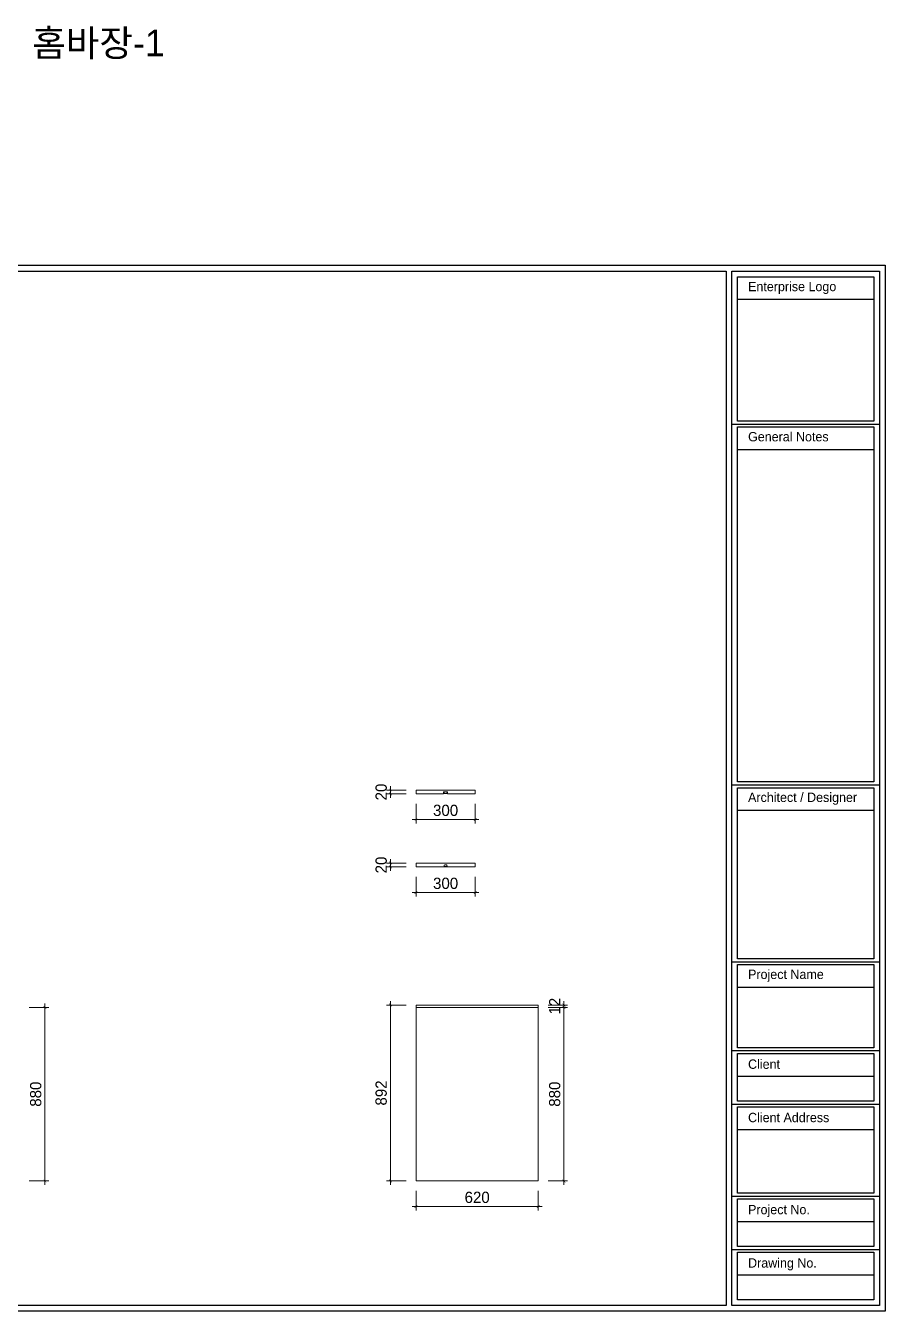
# Model space of a CAD drawing. Header units: millimetres. Extents: x 0 to 21340, y -8338 to -1370.
# Drawn here: x 3621 to 7980, y -8240 to -1722 of the extents above; entities that cross this region are included whole.
import ezdxf

# ---------------------------------------------------------------- set-up
doc = ezdxf.new("R2010")
doc.units = ezdxf.units.MM
for name, color, linetype in [('CAD_  Default', 7, 'Continuous'), ('SH-尺寸标注', 32, 'Continuous'), ('图框', 4, 'Continuous')]:
    doc.layers.add(name, color=color, linetype=linetype)
for name, color, linetype, lineweight in [('DS-定制五金', 2, 'Continuous', 13), ('DS-定制台面', 4, 'Continuous', 13), ('DS-定制柜体', 4, 'Continuous', 13), ('SH-文字标注', 2, 'Continuous', 13)]:
    doc.layers.add(name, color=color, linetype=linetype, lineweight=lineweight)
doc.styles.add('01792ec269abeaefe4dd6d9929e1a8e4_Gothic-A1', font='', dxfattribs={"height": 0.256897})
doc.styles.add('defaultTagTextStyle_169.64285714285714_Arial', font='', dxfattribs={"height": 169.642857})
doc.styles.get("Standard").update_dxf_attribs({"font": 'GothicA1-Regular.ttf'})
doc.styles.get('01792ec269abeaefe4dd6d9929e1a8e4_Gothic-A1').set_extended_font_data('Gothic A1')
doc.styles.get('defaultTagTextStyle_169.64285714285714_Arial').set_extended_font_data('Gothic A1')
doc.dimstyles.new('D_8_1.4', dxfattribs={"dimtxt": 57.14286, "dimasz": 14.285715, "dimexe": 19.04762, "dimexo": 0, "dimgap": 0, "dimtad": 1, "dimdec": 0, "dimzin": 1, "dimdsep": 46, "dimtxsty": 'Standard', "dimblk": 'ARCHTICK', "dimcen": 0.09, "dimdle": 19.04762, "dimclrd": 32, "dimclre": 32, "dimclrt": 2, "dimadec": 0, "dimazin": 0, "dimtfac": 1, "dimtdec": 4, "dimtix": 1, "dimtmove": 2, "dimatfit": 3, "dimfxl": 80.000002, "dimfxlon": 1, "dimtolj": 1, "dimtzin": 0, "dimlwd": 9, "dimlwe": 9, "dimarcsym": 0})

# ---------------------------------------------------------------- blocks, each defined once
blk = doc.blocks.new('_Frame5385020')
at = {"color": 255, "linetype": 'Continuous'}
for p, q in [((32.038, -3.32), (35.288, -3.32)), ((32.038, -11.254), (35.288, -11.254)), ((32.038, -15.143), (35.288, -15.143)), ((32.038, -17.099), (35.288, -17.099)), ((32.038, -18.272), (35.288, -18.272)), ((32.038, -20.297), (35.288, -20.297)), ((32.038, -21.47), (35.288, -21.47))]:
    blk.add_line(p, q, dxfattribs=at)
at = {"layer": 'CAD_  Default', "color": 255, "linetype": 'Continuous', "flags": 128}
for points in [[(35.413, 0.17), (35.413, -22.83), (0.802, -22.83), (0.802, 0.17), (35.413, 0.17)], [(0.927, -22.705), (0.927, 0.045), (31.913, 0.045), (31.913, -22.705), (0.927, -22.705)], [(35.288, 0.045), (35.288, -22.705), (32.038, -22.705), (32.038, 0.045), (35.288, 0.045)], [(35.163, -0.08), (35.163, -3.257), (32.163, -3.257), (32.163, -0.08), (35.163, -0.08)], [(35.163, -0.08), (35.163, -0.584), (32.163, -0.584), (32.163, -0.08), (35.163, -0.08)], [(35.163, -3.382), (35.163, -11.191), (32.163, -11.191), (32.163, -3.382), (35.163, -3.382)], [(35.163, -3.382), (35.163, -3.887), (32.163, -3.887), (32.163, -3.382), (35.163, -3.382)], [(35.163, -11.316), (35.163, -15.081), (32.163, -15.081), (32.163, -11.316), (35.163, -11.316)], [(35.163, -11.316), (35.163, -11.821), (32.163, -11.821), (32.163, -11.316), (35.163, -11.316)], [(32.163, -17.037), (32.163, -15.206), (35.163, -15.206), (35.163, -17.037)], [(35.163, -15.206), (35.163, -15.71), (32.163, -15.71), (32.163, -15.206), (35.163, -15.206)], [(35.163, -15.71), (35.163, -17.037), (32.163, -17.037), (32.163, -15.71)], [(35.163, -17.162), (35.163, -18.21), (32.163, -18.21), (32.163, -17.162)], [(35.163, -17.162), (35.163, -17.666), (32.163, -17.666), (32.163, -17.162), (35.163, -17.162)], [(35.163, -17.666), (35.163, -18.21), (32.163, -18.21), (32.163, -17.666)], [(35.163, -18.335), (35.163, -18.839), (32.163, -18.839), (32.163, -18.335), (35.163, -18.335)], [(35.163, -18.839), (35.163, -20.235), (32.163, -20.235), (32.163, -18.839)], [(35.163, -20.36), (35.163, -20.864), (32.163, -20.864), (32.163, -20.36), (35.163, -20.36)], [(35.163, -20.864), (35.163, -21.407), (32.163, -21.407), (32.163, -20.864)], [(35.163, -21.532), (35.163, -22.037), (32.163, -22.037), (32.163, -21.532), (35.163, -21.532)], [(35.163, -22.037), (35.163, -22.58), (32.163, -22.58), (32.163, -22.037)]]:
    blk.add_lwpolyline(points, dxfattribs=at)
at = {"color": 255, "attachment_point": 1, "line_spacing_factor": 0.8, "style": '01792ec269abeaefe4dd6d9929e1a8e4_Gothic-A1'}
for s, insert, char_height in [('Enterprise Logo', (32.394, -0.193), 0.20552), ('General Notes', (32.394, -3.495), 0.20552), ('Architect / Designer', (32.394, -11.425), 0.20552), ('Project Name', (32.394, -15.318), 0.20552), ('Client', (32.394, -17.293), 0.2055), ('Client Address', (32.394, -18.466), 0.20552), ('Project No.', (32.394, -20.491), 0.20552), ('Drawing No.', (32.394, -21.664), 0.20552)]:
    blk.add_mtext(s, dxfattribs=dict(at, insert=insert, char_height=char_height))
blk = doc.blocks.new('LEGEND_843f32552dcb9b5701aff9a8e602e435_bfe79797220f4ad083c14474c6c83f31a38db322-6cd9-4930-8a8f-28fbf67f1006')
at = {"layer": 'DS-定制五金', "color": 0, "linetype": 'Continuous'}
for p, q in [((20.5, 19.9), (20.5, 19.9)), ((20.5, 19.9), (58.5, 19.9)), ((58.5, 19.9), (58.5, 19.9))]:
    blk.add_line(p, q, dxfattribs=at)
blk = doc.blocks.new('LEGEND_843f32552dcb9b5701aff9a8e602e435_bfe79797220f4ad083c14474c6c83f31b4e24226-706c-499d-a7ad-ed6ea5d3b394')
at = {"layer": 'DS-定制五金', "color": 0, "linetype": 'Continuous'}
for p, q in [((20.5, 19.9), (20.5, 19.9)), ((20.5, 19.9), (58.5, 19.9)), ((58.5, 19.9), (58.5, 19.9))]:
    blk.add_line(p, q, dxfattribs=at)
blk = doc.blocks.new('LEGEND_843f32552dcb9b5701aff9a8e602e435_bfe79797220f4ad083c14474c6c83f319f818931-e6ab-4716-bafc-ef60d509098d')
at = {"layer": 'DS-定制五金', "color": 0, "linetype": 'Continuous'}
for p, q in [((20.5, 19.9), (20.5, 19.9)), ((20.5, 19.9), (58.5, 19.9)), ((58.5, 19.9), (58.5, 19.9))]:
    blk.add_line(p, q, dxfattribs=at)
blk = doc.blocks.new('LEGEND_843f32552dcb9b5701aff9a8e602e435_bfe79797220f4ad083c14474c6c83f31cff73e00-063d-4073-9a66-f2f3b73fb815')
at = {"layer": 'DS-定制五金', "color": 0, "linetype": 'Continuous'}
for p, q in [((20.5, 19.9), (20.5, 19.9)), ((20.5, 19.9), (58.5, 19.9)), ((58.5, 19.9), (58.5, 19.9))]:
    blk.add_line(p, q, dxfattribs=at)
blk = doc.blocks.new('LEGEND_843f32552dcb9b5701aff9a8e602e435_bfe79797220f4ad083c14474c6c83f31353dc4f3-a8da-4e7f-a79a-2d52689e1ad7')
at = {"layer": 'DS-定制五金', "color": 0, "linetype": 'Continuous'}
for p, q in [((20.5, 19.9), (20.5, 19.9)), ((20.5, 19.9), (58.5, 19.9)), ((58.5, 19.9), (58.5, 19.9))]:
    blk.add_line(p, q, dxfattribs=at)
blk = doc.blocks.new('LEGEND_843f32552dcb9b5701aff9a8e602e435_bfe79797220f4ad083c14474c6c83f31e2aa5ec1-b303-416e-85ea-95fe02bfd835')
at = {"layer": 'DS-定制五金', "color": 0, "linetype": 'Continuous'}
for p, q in [((20.5, 19.9), (20.5, 19.9)), ((20.5, 19.9), (58.5, 19.9)), ((58.5, 19.9), (58.5, 19.9))]:
    blk.add_line(p, q, dxfattribs=at)
blk = doc.blocks.new('LEGEND_843f32552dcb9b5701aff9a8e602e435_bfe79797220f4ad083c14474c6c83f314f52f553-e5ce-404e-87ea-b84a4218f8f5')
at = {"layer": 'DS-定制五金', "color": 0, "linetype": 'Continuous'}
for p, q in [((20.5, 19.9), (20.5, 19.9)), ((20.5, 19.9), (58.5, 19.9)), ((58.5, 19.9), (58.5, 19.9))]:
    blk.add_line(p, q, dxfattribs=at)
blk = doc.blocks.new('LEGEND_843f32552dcb9b5701aff9a8e602e435_bfe79797220f4ad083c14474c6c83f31ff580461-e298-4cb0-9b13-9eb45567d60f')
at = {"layer": 'DS-定制五金', "color": 0, "linetype": 'Continuous'}
for p, q in [((20.5, 19.9), (20.5, 19.9)), ((20.5, 19.9), (58.5, 19.9)), ((58.5, 19.9), (58.5, 19.9))]:
    blk.add_line(p, q, dxfattribs=at)
blk = doc.blocks.new('_ArchTick')
at = {"color": 0, "linetype": 'ByBlock', "const_width": 0.15}
blk.add_lwpolyline([(-0.5, -0.5), (0.5, 0.5)], dxfattribs=at)
blk = doc.blocks.new('*D55')
at = {"layer": 'Defpoints', "color": 0}
for p in [(5600.2, -6037.2), (5900.2, -6037.2), (5900.2, -6117.2)]:
    blk.add_point(p, dxfattribs=at)
at = {"layer": 'SH-尺寸标注', "color": 32, "linetype": 'Continuous', "lineweight": 9}
for p, q in [((5600.2, -6037.2), (5600.2, -6136.3)), ((5900.2, -6037.2), (5900.2, -6136.3)), ((5581.2, -6117.2), (5919.3, -6117.2))]:
    blk.add_line(p, q, dxfattribs=at)
at = {"layer": 'SH-尺寸标注', "color": 32, "lineweight": 9, "xscale": 14.28571493455343, "yscale": 14.28571493455343, "zscale": 14.28571493455343, "rotation": 180}
blk.add_blockref('_ArchTick', (5600.2, -6117.2), dxfattribs=at)
at = {"layer": 'SH-尺寸标注', "color": 32, "lineweight": 9, "xscale": 14.28571493455343, "yscale": 14.28571493455343, "zscale": 14.28571493455343}
blk.add_blockref('_ArchTick', (5900.2, -6117.2), dxfattribs=at)
at = {"layer": 'SH-尺寸标注', "color": 2, "insert": (5750.2, -6070.6), "char_height": 57.14, "attachment_point": 5}
blk.add_mtext('\\A1;300', dxfattribs=at)
blk = doc.blocks.new('*D54')
at = {"layer": 'Defpoints', "color": 0}
for p in [(5470.2, -5987.2), (5550.2, -5967.2), (5550.2, -5987.2)]:
    blk.add_point(p, dxfattribs=at)
at = {"layer": 'SH-尺寸标注', "color": 32, "linetype": 'Continuous', "lineweight": 9}
for p, q in [((5550.2, -5967.2), (5451.2, -5967.2)), ((5550.2, -5987.2), (5451.2, -5987.2)), ((5470.2, -5948.2), (5470.2, -6006.3))]:
    blk.add_line(p, q, dxfattribs=at)
at = {"layer": 'SH-尺寸标注', "color": 32, "lineweight": 9, "xscale": 14.28571493455343, "yscale": 14.28571493455343, "zscale": 14.28571493455343}
for p, rotation in [((5470.2, -5967.2), 90), ((5470.2, -5987.2), 270)]:
    blk.add_blockref('_ArchTick', p, dxfattribs=dict(at, rotation=rotation))
at = {"layer": 'SH-尺寸标注', "color": 2, "insert": (5423.6, -5977.2), "char_height": 57.14, "attachment_point": 5, "rotation": 90}
blk.add_mtext('\\A1;20', dxfattribs=at)
blk = doc.blocks.new('*D53')
at = {"layer": 'Defpoints', "color": 0}
for p in [(5600.2, -5667.2), (5900.2, -5667.2), (5900.2, -5747.2)]:
    blk.add_point(p, dxfattribs=at)
at = {"layer": 'SH-尺寸标注', "color": 32, "linetype": 'Continuous', "lineweight": 9}
for p, q in [((5600.2, -5667.2), (5600.2, -5766.3)), ((5900.2, -5667.2), (5900.2, -5766.3)), ((5581.2, -5747.2), (5919.3, -5747.2))]:
    blk.add_line(p, q, dxfattribs=at)
at = {"layer": 'SH-尺寸标注', "color": 32, "lineweight": 9, "xscale": 14.28571493455343, "yscale": 14.28571493455343, "zscale": 14.28571493455343, "rotation": 180}
blk.add_blockref('_ArchTick', (5600.2, -5747.2), dxfattribs=at)
at = {"layer": 'SH-尺寸标注', "color": 32, "lineweight": 9, "xscale": 14.28571493455343, "yscale": 14.28571493455343, "zscale": 14.28571493455343}
blk.add_blockref('_ArchTick', (5900.2, -5747.2), dxfattribs=at)
at = {"layer": 'SH-尺寸标注', "color": 2, "insert": (5750.2, -5700.6), "char_height": 57.14, "attachment_point": 5}
blk.add_mtext('\\A1;300', dxfattribs=at)
blk = doc.blocks.new('*D52')
at = {"layer": 'Defpoints', "color": 0}
for p in [(5550.2, -5597.2), (5470.2, -5617.2), (5550.2, -5617.2)]:
    blk.add_point(p, dxfattribs=at)
at = {"layer": 'SH-尺寸标注', "color": 32, "linetype": 'Continuous', "lineweight": 9}
for p, q in [((5550.2, -5597.2), (5451.2, -5597.2)), ((5470.2, -5578.2), (5470.2, -5636.3)), ((5550.2, -5617.2), (5451.2, -5617.2))]:
    blk.add_line(p, q, dxfattribs=at)
at = {"layer": 'SH-尺寸标注', "color": 32, "lineweight": 9, "xscale": 14.28571493455343, "yscale": 14.28571493455343, "zscale": 14.28571493455343}
for p, rotation in [((5470.2, -5597.2), 90), ((5470.2, -5617.2), 270)]:
    blk.add_blockref('_ArchTick', p, dxfattribs=dict(at, rotation=rotation))
at = {"layer": 'SH-尺寸标注', "color": 2, "insert": (5423.6, -5607.2), "char_height": 57.14, "attachment_point": 5, "rotation": 90}
blk.add_mtext('\\A1;20', dxfattribs=at)
blk = doc.blocks.new('*D51')
at = {"layer": 'Defpoints', "color": 0}
for p in [(5600.2, -7629.2), (6220.2, -7629.2), (6220.2, -7709.2)]:
    blk.add_point(p, dxfattribs=at)
at = {"layer": 'SH-尺寸标注', "color": 32, "linetype": 'Continuous', "lineweight": 9}
for p, q in [((5600.2, -7629.2), (5600.2, -7728.3)), ((6220.2, -7629.2), (6220.2, -7728.3)), ((5581.1, -7709.2), (6239.2, -7709.2))]:
    blk.add_line(p, q, dxfattribs=at)
at = {"layer": 'SH-尺寸标注', "color": 32, "lineweight": 9, "xscale": 14.28571493455343, "yscale": 14.28571493455343, "zscale": 14.28571493455343, "rotation": 180}
blk.add_blockref('_ArchTick', (5600.2, -7709.2), dxfattribs=at)
at = {"layer": 'SH-尺寸标注', "color": 32, "lineweight": 9, "xscale": 14.28571493455343, "yscale": 14.28571493455343, "zscale": 14.28571493455343}
blk.add_blockref('_ArchTick', (6220.2, -7709.2), dxfattribs=at)
at = {"layer": 'SH-尺寸标注', "color": 2, "insert": (5910.2, -7662.6), "char_height": 57.14, "attachment_point": 5}
blk.add_mtext('\\A1;620', dxfattribs=at)
blk = doc.blocks.new('*D50')
at = {"layer": 'Defpoints', "color": 0}
for p in [(5550.2, -6687.2), (5470.2, -7579.2), (5550.2, -7579.2)]:
    blk.add_point(p, dxfattribs=at)
at = {"layer": 'SH-尺寸标注', "color": 32, "linetype": 'Continuous', "lineweight": 9}
for p, q in [((5550.2, -6687.2), (5451.1, -6687.2)), ((5470.2, -6668.2), (5470.2, -7598.3)), ((5550.2, -7579.2), (5451.1, -7579.2))]:
    blk.add_line(p, q, dxfattribs=at)
at = {"layer": 'SH-尺寸标注', "color": 32, "lineweight": 9, "xscale": 14.28571493455343, "yscale": 14.28571493455343, "zscale": 14.28571493455343}
for p, rotation in [((5470.2, -6687.2), 90), ((5470.2, -7579.2), 270)]:
    blk.add_blockref('_ArchTick', p, dxfattribs=dict(at, rotation=rotation))
at = {"layer": 'SH-尺寸标注', "color": 2, "insert": (5423.6, -7133.2), "char_height": 57.14, "attachment_point": 5, "rotation": 90}
blk.add_mtext('\\A1;892', dxfattribs=at)
blk = doc.blocks.new('*D49')
at = {"layer": 'Defpoints', "color": 0}
for p in [(6270.2, -6699.2), (6350.2, -6699.2), (6270.2, -7579.2)]:
    blk.add_point(p, dxfattribs=at)
at = {"layer": 'SH-尺寸标注', "color": 32, "linetype": 'Continuous', "lineweight": 9}
for p, q in [((6270.2, -6699.2), (6369.2, -6699.2)), ((6350.2, -7598.3), (6350.2, -6680.2)), ((6270.2, -7579.2), (6369.2, -7579.2))]:
    blk.add_line(p, q, dxfattribs=at)
at = {"layer": 'SH-尺寸标注', "color": 32, "lineweight": 9, "xscale": 14.28571493455343, "yscale": 14.28571493455343, "zscale": 14.28571493455343}
for p, rotation in [((6350.2, -6699.2), 90), ((6350.2, -7579.2), 270)]:
    blk.add_blockref('_ArchTick', p, dxfattribs=dict(at, rotation=rotation))
at = {"layer": 'SH-尺寸标注', "color": 2, "insert": (6303.6, -7139.2), "char_height": 57.14, "attachment_point": 5, "rotation": 90}
blk.add_mtext('\\A1;880', dxfattribs=at)
blk = doc.blocks.new('*D48')
at = {"layer": 'Defpoints', "color": 0}
for p in [(6270.2, -6687.2), (6270.2, -6699.2), (6350.2, -6687.2)]:
    blk.add_point(p, dxfattribs=at)
at = {"layer": 'SH-尺寸标注', "color": 32, "linetype": 'Continuous', "lineweight": 9}
for p, q in [((6270.2, -6687.2), (6369.2, -6687.2)), ((6270.2, -6699.2), (6369.2, -6699.2)), ((6350.2, -6718.3), (6350.2, -6668.2))]:
    blk.add_line(p, q, dxfattribs=at)
at = {"layer": 'SH-尺寸标注', "color": 32, "lineweight": 9, "xscale": 14.28571493455343, "yscale": 14.28571493455343, "zscale": 14.28571493455343}
for p, rotation in [((6350.2, -6687.2), 90), ((6350.2, -6699.2), 270)]:
    blk.add_blockref('_ArchTick', p, dxfattribs=dict(at, rotation=rotation))
at = {"layer": 'SH-尺寸标注', "color": 2, "insert": (6303.6, -6693.2), "char_height": 57.14, "attachment_point": 5, "rotation": 90}
blk.add_mtext('\\A1;12', dxfattribs=at)
blk = doc.blocks.new('*D33')
at = {"layer": 'Defpoints', "color": 0}
for p in [(3638.3, -6699.2), (3718.3, -6699.2), (3638.3, -7579.2)]:
    blk.add_point(p, dxfattribs=at)
at = {"layer": 'SH-尺寸标注', "color": 32, "linetype": 'Continuous', "lineweight": 9}
for p, q in [((3638.3, -6699.2), (3737.3, -6699.2)), ((3718.3, -7598.3), (3718.3, -6680.2)), ((3638.3, -7579.2), (3737.3, -7579.2))]:
    blk.add_line(p, q, dxfattribs=at)
at = {"layer": 'SH-尺寸标注', "color": 32, "lineweight": 9, "xscale": 14.28571493455343, "yscale": 14.28571493455343, "zscale": 14.28571493455343}
for p, rotation in [((3718.3, -6699.2), 90), ((3718.3, -7579.2), 270)]:
    blk.add_blockref('_ArchTick', p, dxfattribs=dict(at, rotation=rotation))
at = {"layer": 'SH-尺寸标注', "color": 2, "insert": (3671.7, -7139.2), "char_height": 57.14, "attachment_point": 5, "rotation": 90}
blk.add_mtext('\\A1;880', dxfattribs=at)

msp = doc.modelspace()

# ---------------------------------------------------------------- linework, layer by layer
at = {"layer": 'DS-定制台面', "color": 255, "linetype": 'Continuous'}
for p, q in [((5600.2, -6687.2), (5600.2, -6699.2)), ((6220.2, -6687.2), (5600.2, -6687.2)), ((5600.2, -6699.2), (6220.2, -6699.2)), ((6220.2, -6699.2), (6220.2, -6687.2))]:
    msp.add_line(p, q, dxfattribs=at)
at = {"layer": 'DS-定制柜体', "color": 255, "linetype": 'Continuous'}
for p, q in [((5600.2, -5597.2), (5600.2, -5617.2)), ((5900.2, -5597.2), (5600.2, -5597.2)), ((5900.2, -5617.2), (5900.2, -5597.2)), ((5600.2, -5617.2), (5740.2, -5617.2)), ((5740.2, -5617.2), (5740.2, -5606.2)), ((5740.2, -5606.2), (5760.2, -5606.2)), ((5754.2, -5607.2), (5746.2, -5607.2)), ((5746.2, -5615.2), (5754.2, -5615.2)), ((5760.2, -5606.2), (5760.2, -5617.2)), ((5760.2, -5617.2), (5900.2, -5617.2)), ((5600.2, -5967.2), (5600.2, -5987.2)), ((5900.2, -5967.2), (5600.2, -5967.2)), ((5600.2, -5987.2), (5900.2, -5987.2)), ((5754.2, -5977.2), (5746.2, -5977.2)), ((5746.2, -5985.2), (5754.2, -5985.2)), ((5900.2, -5987.2), (5900.2, -5967.2)), ((5600.2, -6699.2), (5600.2, -7579.2)), ((5616.2, -6699.2), (5616.2, -6699.3)), ((5620.2, -6699.3), (5620.2, -6699.2)), ((6220.2, -7579.2), (6220.2, -6699.2)), ((5600.2, -7464.2), (5600.2, -7464.2)), ((5600.2, -7479.2), (5600.2, -7479.2)), ((5600.2, -7579.2), (6220.2, -7579.2))]:
    msp.add_line(p, q, dxfattribs=at)
for centre, start, end in [((5746.2, -5611.2), 90, 180), ((5746.2, -5611.2), 180, 270), ((5754.2, -5611.2), 0, 90), ((5754.2, -5611.2), 270, 0), ((5746.2, -5981.2), 90, 180), ((5746.2, -5981.2), 180, 270), ((5754.2, -5981.2), 0, 90), ((5754.2, -5981.2), 270, 0)]:
    msp.add_arc(centre, 4, start, end, dxfattribs=at)

# ---------------------------------------------------------------- block references
at = {"layer": 'DS-定制五金', "color": 7, "xscale": 1.015228426395939, "yscale": 0.9999999389648474}
for name, p in [('LEGEND_843f32552dcb9b5701aff9a8e602e435_bfe79797220f4ad083c14474c6c83f31b4e24226-706c-499d-a7ad-ed6ea5d3b394', (5600, -7599.1)), ('LEGEND_843f32552dcb9b5701aff9a8e602e435_bfe79797220f4ad083c14474c6c83f31cff73e00-063d-4073-9a66-f2f3b73fb815', (5600, -7599.1)), ('LEGEND_843f32552dcb9b5701aff9a8e602e435_bfe79797220f4ad083c14474c6c83f31e2aa5ec1-b303-416e-85ea-95fe02bfd835', (5600, -7599.1)), ('LEGEND_843f32552dcb9b5701aff9a8e602e435_bfe79797220f4ad083c14474c6c83f31ff580461-e298-4cb0-9b13-9eb45567d60f', (5600, -7599.1)), ('LEGEND_843f32552dcb9b5701aff9a8e602e435_bfe79797220f4ad083c14474c6c83f31a38db322-6cd9-4930-8a8f-28fbf67f1006', (6068, -7599.1)), ('LEGEND_843f32552dcb9b5701aff9a8e602e435_bfe79797220f4ad083c14474c6c83f319f818931-e6ab-4716-bafc-ef60d509098d', (6068, -7599.1)), ('LEGEND_843f32552dcb9b5701aff9a8e602e435_bfe79797220f4ad083c14474c6c83f31353dc4f3-a8da-4e7f-a79a-2d52689e1ad7', (6068, -7599.1)), ('LEGEND_843f32552dcb9b5701aff9a8e602e435_bfe79797220f4ad083c14474c6c83f314f52f553-e5ce-404e-87ea-b84a4218f8f5', (6068, -7599.1))]:
    msp.add_blockref(name, p, dxfattribs=at)
at = {"layer": '图框', "color": 7, "xscale": 230.5633239746094, "yscale": 230.5633239746094}
msp.add_blockref('_Frame5385020', (-184.8, -2976.2), dxfattribs=at)

# ---------------------------------------------------------------- texts
at = {"layer": 'SH-文字标注', "color": 2, "insert": (3990, -1817), "char_height": 135.71, "attachment_point": 5, "line_spacing_factor": 0.8, "style": 'defaultTagTextStyle_169.64285714285714_Arial'}
msp.add_mtext('홈바장-1', dxfattribs=at)

# ---------------------------------------------------------------- dimensions: what is measured, and where the dimension line sits
at = {"layer": 'SH-尺寸标注', "color": 32, "linetype": 'Continuous'}
for base, p1, p2, angle, picture, middle in [((5470.2, -5617.2), (5550.2, -5597.2), (5550.2, -5617.2), 270, '*D52', (5423.6, -5607.2)), ((5470.2, -5987.2), (5550.2, -5967.2), (5550.2, -5987.2), 270, '*D54', (5423.6, -5977.2)), ((3718.3, -6699.2), (3638.3, -7579.2), (3638.3, -6699.2), 90, '*D33', (3671.7, -7139.2)), ((5470.2, -7579.2), (5550.2, -6687.2), (5550.2, -7579.2), 270, '*D50', (5423.6, -7133.2)), ((6350.2, -6687.2), (6270.2, -6699.2), (6270.2, -6687.2), 90, '*D48', (6303.6, -6693.2)), ((6350.2, -6699.2), (6270.2, -7579.2), (6270.2, -6699.2), 90, '*D49', (6303.6, -7139.2))]:
    dim = msp.add_linear_dim(base=base, p1=p1, p2=p2, angle=angle, dimstyle='D_8_1.4', override={"dimscale": 1, "dimclrt": 2}, dxfattribs=at)
    dim.commit()
    dim.dimension.update_dxf_attribs({"geometry": picture, "text_midpoint": middle, "dimtype": 160})
for base, p1, p2, picture, middle in [((5900.2, -5747.2), (5600.2, -5667.2), (5900.2, -5667.2), '*D53', (5750.2, -5700.6)), ((5900.2, -6117.2), (5600.2, -6037.2), (5900.2, -6037.2), '*D55', (5750.2, -6070.6)), ((6220.2, -7709.2), (5600.2, -7629.2), (6220.2, -7629.2), '*D51', (5910.2, -7662.6))]:
    dim = msp.add_linear_dim(base=base, p1=p1, p2=p2, dimstyle='D_8_1.4', override={"dimscale": 1, "dimclrt": 2}, dxfattribs=at)
    dim.commit()
    dim.dimension.update_dxf_attribs({"geometry": picture, "text_midpoint": middle, "dimtype": 160})

doc.saveas('drawing.dxf')
